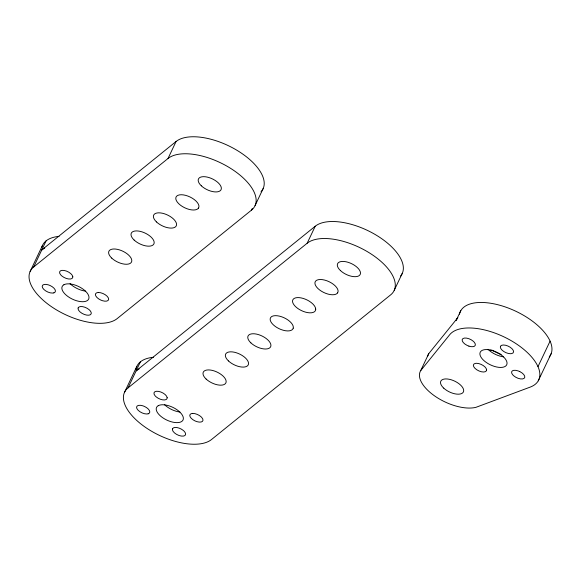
<?xml version="1.0" encoding="UTF-8"?>
<svg xmlns="http://www.w3.org/2000/svg" width="581" height="581" viewBox="0 0 581 581"><rect width="100%" height="100%" fill="white"/><g stroke="black" fill="none" stroke-linecap="round" stroke-linejoin="round"><path stroke-width="0.87" d="M30.11 271.501L42.493 245.429M252.277 208.492L251.508 210.111L117.173 318.599A50.068 24.039 25.4 0 1 55.202 309.114A50.068 24.039 25.4 0 1 33.683 266.977L46.059 240.904M33.683 266.977L168.011 158.49L176.087 141.488A50.068 24.039 25.4 0 1 236.402 149.971A50.068 24.039 25.4 0 1 261.036 191.752M124.479 392.415L136.855 366.35M128.045 387.89L307.153 243.243A50.068 24.039 25.4 0 1 369.124 252.72A50.068 24.039 25.4 0 1 390.643 294.865L211.535 439.512A50.068 24.039 25.4 0 1 149.571 430.034A50.068 24.039 25.4 0 1 128.045 387.89L140.42 361.825M255.074 205.587L263.142 188.585M307.153 243.243L315.222 226.241A50.068 24.039 25.4 0 1 374.985 234.397A50.068 24.039 25.4 0 1 400.607 276.011M394.216 290.34L402.284 273.339M420.717 370.591L449.781 334.62A50.068 24.039 25.4 0 1 515.688 343.436A50.068 24.039 25.4 0 1 530.213 387.099L475.948 407.325A35.252 16.929 25.4 0 1 435.961 396.845A35.252 16.929 25.4 0 1 420.717 370.591L428.785 353.589L457.85 317.618A50.068 24.039 25.4 0 0 456.194 320.305M456.317 320.116L460.798 310.682M537.977 366.64L550.084 341.134M538.253 380.824L551.173 353.618M176.087 141.488L41.752 249.975A50.068 24.039 25.4 0 1 44.752 248.065M315.222 226.241L136.114 370.889A50.068 24.039 25.4 0 1 139.113 368.979M459.462 314.219A50.068 24.039 25.4 0 1 515.913 311.293A50.068 24.039 25.4 0 1 549.277 356.887M503.604 356.843A14.663 7.045 25.4 0 1 488.091 349.334M427.754 356.044A35.252 16.929 25.4 0 1 428.785 353.589M501.171 354.504A44.701 21.468 25.4 0 1 491.679 349.994M41.854 247.215A50.068 24.039 25.4 0 1 59.066 236.365M168.011 158.49A50.068 24.039 25.4 0 1 229.982 167.967A50.068 24.039 25.4 0 1 251.508 210.111M85.545 291.117A14.663 7.045 25.4 0 1 70.032 283.608M135.947 369.393A50.068 24.039 25.4 0 1 153.435 357.286M179.907 412.038A14.663 7.045 25.4 0 1 164.401 404.521M72.792 276.723L72.698 277.653A7.154 3.435 25.4 0 1 61.855 275.99L60.7 274.871A7.154 3.435 25.4 0 1 64.012 270.434A7.154 3.435 25.4 0 1 72.792 276.723M78.159 307.923L78.057 308.852A7.154 3.435 25.4 0 0 86.845 315.134A7.154 3.435 25.4 0 0 90.149 310.697L89.002 309.579A7.154 3.435 25.4 0 0 78.159 307.923M167.161 397.636L167.059 398.566A7.154 3.435 25.4 0 1 156.216 396.91L155.069 395.784A7.154 3.435 25.4 0 1 158.373 391.354A7.154 3.435 25.4 0 1 167.161 397.636M172.521 428.836L172.419 429.766A7.154 3.435 25.4 0 0 181.207 436.048A7.154 3.435 25.4 0 0 184.518 431.618L183.364 430.492A7.154 3.435 25.4 0 0 172.521 428.836M315.715 309.114L315.606 310.094A12.513 6.013 25.4 0 1 299.07 309.295L297.494 308.242A12.513 6.013 25.4 0 1 292.708 302.396L292.526 301.321A12.513 6.013 25.4 0 1 307.48 300.174L309.179 301.132A12.513 6.013 25.4 0 1 315.715 309.114M486.609 369.857L486.428 370.758A7.154 3.435 25.4 0 1 476.812 369.799A7.154 3.435 25.4 0 1 475.185 363.423L476.536 363.285A7.154 3.435 25.4 0 1 486.609 369.857M500.524 346.247L500.335 347.147A7.154 3.435 25.4 0 0 510.416 353.72L511.759 353.582A7.154 3.435 25.4 0 0 510.133 347.206A7.154 3.435 25.4 0 0 500.524 346.247M293.223 328.171L292.831 329.035A12.513 6.013 25.4 0 1 276.679 327.379L275.111 326.319A12.513 6.013 25.4 0 1 271.298 316.841L272.213 316.282A12.513 6.013 25.4 0 1 285.954 318.722A12.513 6.013 25.4 0 1 293.223 328.171M198.47 208.114L197.809 208.833A12.513 6.013 25.4 0 1 182.318 206.466A12.513 6.013 25.4 0 1 176.936 195.928L177.851 195.369A12.513 6.013 25.4 0 1 192.427 198.295A12.513 6.013 25.4 0 1 198.47 208.114M337.612 292.868L336.944 293.587A12.513 6.013 25.4 0 1 321.453 291.219A12.513 6.013 25.4 0 1 316.071 280.681L316.994 280.122A12.513 6.013 25.4 0 1 331.569 283.056A12.513 6.013 25.4 0 1 337.612 292.868M63.874 284.777L62.901 285.496A14.663 7.045 25.4 0 0 68.275 296.76L70.17 297.966A14.663 7.045 25.4 0 0 86.976 300.798L87.956 300.072A14.663 7.045 25.4 0 0 82.575 288.808L80.686 287.602A14.663 7.045 25.4 0 0 63.874 284.777M158.243 405.691L157.262 406.409A14.663 7.045 25.4 0 0 162.636 417.681L164.532 418.886A14.663 7.045 25.4 0 0 181.337 421.712L182.318 420.993A14.663 7.045 25.4 0 0 176.944 409.721L175.048 408.516A14.663 7.045 25.4 0 0 158.243 405.691M53.837 292.882L52.544 293.078A7.154 3.435 25.4 0 1 42.566 287.755A7.154 3.435 25.4 0 1 48.346 284.85L50.068 285.511A7.154 3.435 25.4 0 1 53.837 292.882M98.312 292.497L97.02 292.686A7.154 3.435 25.4 0 0 100.782 300.065L102.51 300.718A7.154 3.435 25.4 0 0 108.291 297.813A7.154 3.435 25.4 0 0 98.312 292.497M148.199 413.795L146.906 413.992A7.154 3.435 25.4 0 1 136.927 408.675A7.154 3.435 25.4 0 1 142.708 405.77L144.437 406.424A7.154 3.435 25.4 0 1 148.199 413.795M192.674 413.411L191.381 413.607A7.154 3.435 25.4 0 0 195.151 420.978L196.872 421.632A7.154 3.435 25.4 0 0 202.653 418.727A7.154 3.435 25.4 0 0 192.674 413.411M490.349 350.023L488.316 349.682A14.663 7.045 25.4 0 0 480.255 355.659L480.901 357.024A14.663 7.045 25.4 0 0 496.595 366.981L498.629 367.323A14.663 7.045 25.4 0 0 506.69 361.346L506.044 359.988A14.663 7.045 25.4 0 0 490.349 350.023M468.911 346.131L467.189 345.434A7.154 3.435 25.4 0 1 462.934 338.578A7.154 3.435 25.4 0 1 473.319 341.272L474.408 342.405A7.154 3.435 25.4 0 1 468.911 346.131M519.755 371.571L518.034 370.874A7.154 3.435 25.4 0 0 512.536 374.6L513.626 375.733A7.154 3.435 25.4 0 0 524.011 378.427A7.154 3.435 25.4 0 0 519.755 371.571M443.739 388.152A12.513 6.013 25.4 0 0 463.239 392.226A12.513 6.013 25.4 0 0 449.309 379.291A12.513 6.013 25.4 0 0 443.739 388.152M134.131 240.04A12.513 6.013 25.4 0 0 153.689 244.274A12.513 6.013 25.4 0 0 139.956 231.311A12.513 6.013 25.4 0 0 134.131 240.04M111.741 258.124A12.513 6.013 25.4 0 0 131.306 262.358A12.513 6.013 25.4 0 0 117.565 249.387A12.513 6.013 25.4 0 0 111.741 258.124M201.302 185.797A12.513 6.013 25.4 0 0 220.86 190.038A12.513 6.013 25.4 0 0 207.119 177.067A12.513 6.013 25.4 0 0 201.302 185.797M156.521 221.964A12.513 6.013 25.4 0 0 176.079 226.198A12.513 6.013 25.4 0 0 162.339 213.227A12.513 6.013 25.4 0 0 156.521 221.964M340.437 270.557A12.513 6.013 25.4 0 0 359.995 274.791A12.513 6.013 25.4 0 0 346.261 261.82A12.513 6.013 25.4 0 0 340.437 270.557M250.883 342.877A12.513 6.013 25.4 0 0 270.441 347.111A12.513 6.013 25.4 0 0 256.708 334.148A12.513 6.013 25.4 0 0 250.883 342.877M206.11 379.037A12.513 6.013 25.4 0 0 225.668 383.271A12.513 6.013 25.4 0 0 211.927 370.308A12.513 6.013 25.4 0 0 206.11 379.037M228.493 360.961A12.513 6.013 25.4 0 0 248.058 365.195A12.513 6.013 25.4 0 0 234.317 352.224A12.513 6.013 25.4 0 0 228.493 360.961"/></g></svg>
